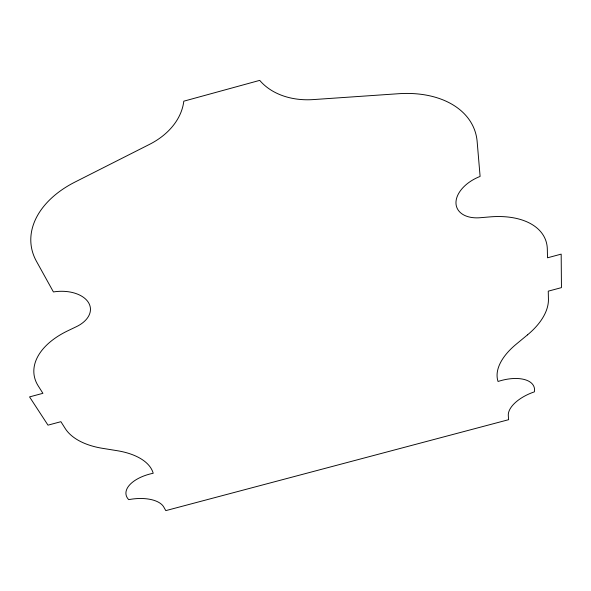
<?xml version="1.0" encoding="UTF-8"?>
<svg xmlns="http://www.w3.org/2000/svg" width="591" height="591" viewBox="0 0 591 591"><rect width="100%" height="100%" fill="white"/><g stroke="black" fill="none" stroke-linecap="round" stroke-linejoin="round"><path stroke-width="0.89" d="M527.49 334.875L516.268 344.154A68.157 35.179 -20.4 0 0 498.05 381.476A32.867 16.762 -18.6 0 1 534.353 391.863A32.254 15.979 -19.2 0 0 508.304 415.628L508.615 419.691L165.805 510.624L163.781 507.048A31.899 15.735 -9.1 0 0 128.72 499.646A32.564 16.541 -9.6 0 1 153.202 473.258A67.315 34.529 -7.8 0 0 117.099 450.682L102.561 448.333A71.932 40.203 -8.7 0 1 65.202 428.482L60.903 421.693L47.989 425.151L29.55 396.901L42.914 393.318L38.216 385.901A75.944 44.561 -7.7 0 1 67.862 330.768L76.372 326.69A31.966 19.821 -5.6 0 0 88.222 302.164A31.966 19.821 -5.6 0 0 53.426 291.947L36.42 261.229A96.215 64.308 -7.7 0 1 74.998 182.058L149.471 144.396A72.154 54.276 -6.1 0 0 183.794 101.187L259.708 80.376A72.287 54.919 -20.1 0 0 313.415 99.576L398.563 93.718A96.643 65.106 -19.6 0 1 477.151 141.574L480.106 176.436A32.246 20.205 -22.3 0 0 455.964 202.757A32.246 20.205 -22.3 0 0 480.247 217.717L489.939 216.897A76.571 45.263 -20.2 0 1 547.318 249.084L547.51 257.802L561.177 254.13L561.45 287.625L548.256 291.164L548.433 299.142A72.538 40.786 -19.4 0 1 527.49 334.875"/></g></svg>
